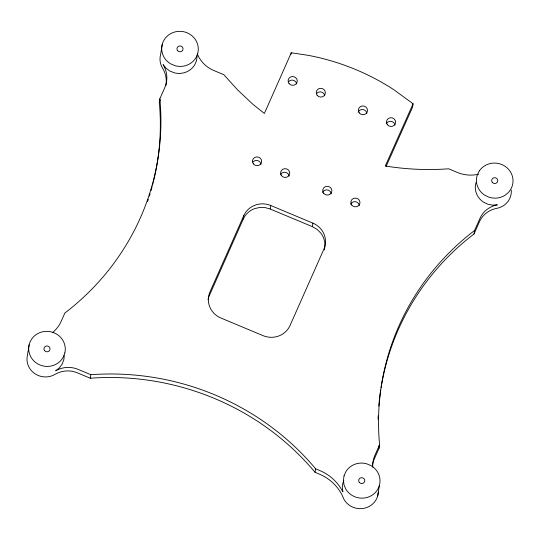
<?xml version="1.0" encoding="UTF-8"?>
<svg xmlns="http://www.w3.org/2000/svg" width="540" height="540" viewBox="0 0 540 540"><rect width="100%" height="100%" fill="white"/><g stroke="black" fill="none" stroke-linecap="round" stroke-linejoin="round"><path stroke-width="0.81" d="M197.161 55.924L196.594 60.467L194.812 64.692A18.326 17.53 9.2 0 1 174.326 72.819L169.884 71.057L166.064 68.256L163.114 64.611A26.818 25.657 9.2 0 1 164.741 87.73L159.86 98.739A259.591 248.38 9.2 0 1 64.854 313.031L61.236 321.192A33.534 32.083 9.2 0 1 52.9 332.357M29.133 344.804L27.425 355.32A18.326 17.53 9.2 0 0 34.756 373.606A18.326 17.53 9.2 0 0 55.094 374.348A24.233 23.186 9.2 0 1 77.477 372.87L90.248 378.216A259.591 248.38 9.2 0 1 315.056 472.318L319.255 474.073A44.921 42.977 9.2 0 1 342.05 495.011L344.162 499.696A18.326 17.53 9.2 0 0 364.365 508.241A18.326 17.53 9.2 0 0 378.304 492.143M90.248 378.216L90.814 374.706L78.044 369.36A24.233 23.186 9.2 0 0 55.66 370.838L59.326 367.949L62.073 364.244L63.72 359.957A18.326 17.53 9.2 0 0 64.145 355.401M162.263 44.28L160.562 54.797A18.326 17.53 9.2 0 0 162.547 68.121A26.818 25.657 9.2 0 1 165.915 85.502M153.32 182.014A259.591 248.38 9.2 0 0 159.293 102.242L159.86 98.739M208.069 299.72A20.614 19.724 9.2 0 1 209.378 295.495L243.223 219.152L243.79 215.642A20.614 19.724 9.2 0 1 270.776 205.504L312.923 223.148A20.614 19.724 9.2 0 1 323.879 249.169L290.034 325.512A20.614 19.724 9.2 0 1 263.048 335.651L220.901 318.006A20.614 19.724 9.2 0 1 209.945 291.985L243.79 215.642M291.047 54.182L291.269 52.778L308.252 55.343A229.048 219.159 9.2 0 1 394.281 90.018L413.087 103.781L412.519 107.291L386.1 166.421M324.29 249.892A20.614 19.724 9.2 0 0 320.767 233.044L316.994 229.325L312.356 226.651L270.209 209.007L270.776 205.504M312.356 226.651L312.923 223.148M315.056 472.318L315.623 468.808A259.591 248.38 9.2 0 0 90.814 374.706M372.337 466.054A27.857 26.656 9.2 0 1 374.335 458.831L379.019 448.274L379.586 444.771A259.591 248.38 9.2 0 1 474.586 230.479L479.959 218.356A24.341 23.294 9.2 0 1 497.354 204.849L492.588 205.132L487.897 204.228L483.584 202.19A18.326 17.53 9.2 0 1 475.963 182.655M377.696 495.916L379.397 485.399M381.065 387.572A259.591 248.38 9.2 0 1 474.019 233.982L474.586 230.479M343.865 480.634L342.907 482.848L342.279 487.384L342.9 491.933L342.617 491.501A44.921 42.977 9.2 0 0 319.829 470.57L315.623 468.808M159.293 102.242L160.265 100.042M291.269 52.778L264.377 113.454L253.044 104.416L237.809 90.119L223.823 74.695L213.86 70.524A30.314 29.005 9.2 0 1 197.444 54.142M379.586 444.771L374.909 455.321A27.857 26.656 9.2 0 0 372.762 467.33M474.019 233.982L479.392 221.859A24.341 23.294 9.2 0 1 496.787 208.352A18.326 17.53 9.2 0 0 511.272 190.033M413.087 103.781L385.297 165.989A259.591 248.38 9.2 0 0 448.625 168.797L457.252 172.409A33.386 31.941 9.2 0 0 478.548 174.211M270.209 209.007L265.025 207.569L259.652 207.461L254.448 208.69A20.614 19.724 9.2 0 0 243.223 219.152M379.019 448.274A259.591 248.38 9.2 0 1 378.796 445.851M378.061 419.06A259.591 248.38 9.2 0 1 378.175 415.814M378.79 406.094A259.591 248.38 9.2 0 1 380.687 389.975M153.124 182.797A259.591 248.38 9.2 0 1 152.516 185.153M152.098 186.725A259.591 248.38 9.2 0 1 151.004 190.634M150.086 193.752A259.591 248.38 9.2 0 1 149.364 196.074M148.365 199.172A259.591 248.38 9.2 0 1 147.596 201.481M386.255 123.842A4.583 4.381 9.2 0 1 395.01 125.125M350.629 204.201A4.583 4.381 9.2 0 1 359.383 205.484M252.882 162.047A4.583 4.381 9.2 0 1 261.036 164.315M288.509 81.689A4.583 4.381 9.2 0 1 296.663 83.957M316.609 93.454A4.583 4.381 9.2 0 1 324.763 95.715M280.382 174.791A4.583 4.381 9.2 0 1 289.136 176.074M358.155 112.077A4.583 4.381 9.2 0 1 366.91 113.36M322.529 192.436A4.583 4.381 9.2 0 1 331.283 193.718M344.041 475.835L343.413 480.37L344.034 484.92L345.863 489.179A18.326 17.53 9.2 0 0 374.659 493.202A18.326 17.53 9.2 0 0 370.872 465.541L366.457 463.732A18.326 17.53 9.2 0 0 345.87 471.629L344.041 475.835M64.854 352.951L63.207 357.23A18.326 17.53 9.2 0 1 39.953 364.986A18.326 17.53 9.2 0 1 29.545 343.332A18.326 17.53 9.2 0 1 50.99 331.803L55.478 333.437A18.326 17.53 9.2 0 1 64.854 352.951M197.728 53.453L195.953 57.685A18.326 17.53 9.2 0 1 175.46 65.812L171.025 64.044A18.326 17.53 9.2 0 1 163.323 41.405A18.326 17.53 9.2 0 1 186.064 32.386A18.326 17.53 9.2 0 1 197.728 53.453M479.392 170.816L477.326 174.919A18.326 17.53 9.2 0 0 484.724 195.176L489.031 197.215A18.326 17.53 9.2 0 0 511.556 187.724A18.326 17.53 9.2 0 0 503.348 165.247A18.326 17.53 9.2 0 0 479.392 170.816M177.566 50.598A3.051 2.923 9.2 0 0 182.804 50.045A3.051 2.923 9.2 0 0 179.618 45.961A3.051 2.923 9.2 0 0 177.566 50.598M359.282 482.348A3.051 2.923 9.2 0 0 364.527 481.795A3.051 2.923 9.2 0 0 361.341 477.711A3.051 2.923 9.2 0 0 359.282 482.348M492.291 182.338A3.051 2.923 9.2 0 0 497.536 181.784A3.051 2.923 9.2 0 0 494.35 177.701A3.051 2.923 9.2 0 0 492.291 182.338M44.557 350.608A3.051 2.923 9.2 0 0 49.802 350.055A3.051 2.923 9.2 0 0 46.616 345.964A3.051 2.923 9.2 0 0 44.557 350.608M387.389 124.693A4.583 4.381 9.2 0 0 395.253 123.863A4.583 4.381 9.2 0 0 390.474 117.733A4.583 4.381 9.2 0 0 387.389 124.693M351.763 205.058A4.583 4.381 9.2 0 0 359.627 204.221A4.583 4.381 9.2 0 0 354.848 198.099A4.583 4.381 9.2 0 0 351.763 205.058M323.663 193.293A4.583 4.381 9.2 0 0 331.526 192.463A4.583 4.381 9.2 0 0 326.747 186.334A4.583 4.381 9.2 0 0 323.663 193.293M359.289 112.934A4.583 4.381 9.2 0 0 367.153 112.097A4.583 4.381 9.2 0 0 362.374 105.975A4.583 4.381 9.2 0 0 359.289 112.934M317.135 95.29A4.583 4.381 9.2 0 0 325.006 94.453A4.583 4.381 9.2 0 0 320.22 88.331A4.583 4.381 9.2 0 0 317.135 95.29M281.509 175.649A4.583 4.381 9.2 0 0 289.379 174.818A4.583 4.381 9.2 0 0 284.6 168.689A4.583 4.381 9.2 0 0 281.509 175.649M253.409 163.883A4.583 4.381 9.2 0 0 261.279 163.053A4.583 4.381 9.2 0 0 256.493 156.924A4.583 4.381 9.2 0 0 253.409 163.883M289.035 83.525A4.583 4.381 9.2 0 0 296.906 82.694A4.583 4.381 9.2 0 0 292.12 76.565A4.583 4.381 9.2 0 0 289.035 83.525"/></g></svg>
